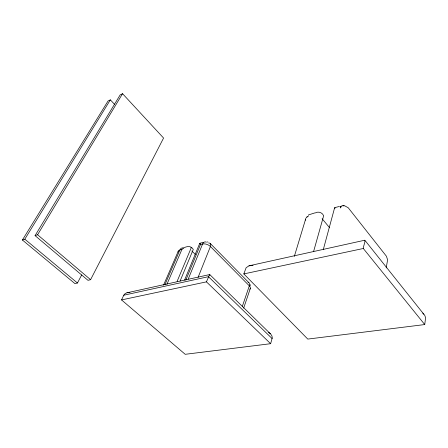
<?xml version="1.0" encoding="UTF-8"?>
<svg xmlns="http://www.w3.org/2000/svg" width="448" height="448" viewBox="0 0 448 448"><rect width="100%" height="100%" fill="white"/><g stroke="black" fill="none" stroke-linecap="round" stroke-linejoin="round"><path stroke-width="0.67" d="M209.782 275.29L209.737 274.557L270.743 334.13L271.914 335.922L272.289 337.697L270.631 343.7L185.214 354.306L121.542 299.919L123.76 295.215C124.891 293.014 127.652 292.387 129.931 292.426M424.738 324.559L425.6 317.682L424.766 315.42L364.829 240.201L249.004 265.815L246.131 267.719L243.824 273.913L307.776 339.086L424.738 324.559L363.311 248.494C362.533 247.94 366.498 239.719 364.319 240.587M386.193 267.932L387.615 259.795L386.394 256.2L348.236 207.766L344.658 205.794L341.656 205.834M323.31 249.547L334.628 207.76L335.048 207.715M313.578 251.591L323.674 215.723C322.19 212.38 318.287 211.182 315.168 212.957M294.347 256.34L305.928 218.086M243.656 308.118L250.337 288.383M242.323 306.387L249.323 285.841A5.55 3.17 -45.1 0 0 248.035 282.251M121.542 299.919L206.45 281.859L209.602 274.506M198.094 277.334L210.414 246.506A5.824 2.923 -44.9 0 0 208.678 243.023M188.233 279.059L202.58 244.014A5.818 3.83 75.7 0 1 206.511 242.144M184.582 280.028L199.769 243.264M185.847 280.078L200.463 244.569L202.58 244.014A5.818 3.265 21.9 0 1 210.414 246.506L249.323 285.841A5.555 2.962 19.3 0 1 249.861 289.173M180.107 280.98L193.29 249.39C190.775 244.798 184.873 246.4 181.916 249.43L166.936 284.25M177.106 281.383L191.358 247.481L190.977 247.582M164.892 284.704L179.906 249.956A5.65 3.875 75.8 0 1 183.495 247.962M163.514 285.214L178.304 251.093M90.58 279.681L163.576 138.046L122.556 93.694L120.159 94.903L35.067 235.626L87.998 280.33L90.58 279.681L37.576 234.752L35.067 235.626M114.615 104.401L110.337 99.865L108.024 101.035L22.4 240.016L74.962 283.623L77.442 282.996L81.687 274.954M37.576 234.752L122.556 93.694M22.4 240.016L24.808 239.182L110.337 99.865M340.2 206.881L340.698 206.276L340.239 207.973L341.645 206.282M308.717 215.824L306.46 217.375L307.205 216.804M308.476 214.922L314.698 212.946M200.172 243.169L203.28 242.346M335.149 207.547L339.427 206.422M181.916 249.43L179.906 249.956A5.656 3.08 22.9 0 0 178.13 252.039M126.935 292.807L209.731 274.551M249.004 265.815L253.058 265.446M123.76 295.215L208.46 276.69L272.149 338.604M243.824 273.913L363.311 248.494M342.871 205.66L344.042 205.75M207.351 241.914L208.012 242.11M199.847 243.264L200.211 243.488M268.542 332.304L270.407 333.771M24.808 239.182L77.442 282.996M206.45 281.859L270.631 343.7M191.862 250.998L195.35 254.43M422.738 313.074L423.892 314.227M248.92 282.705L210.218 243.443M322.123 218.702L329.582 227.724M200.463 244.569L199.758 243.393M334.947 208.51L334.628 207.76M250.146 284.558L250.454 285.544M305.654 219.772L305.749 220.214"/></g></svg>
